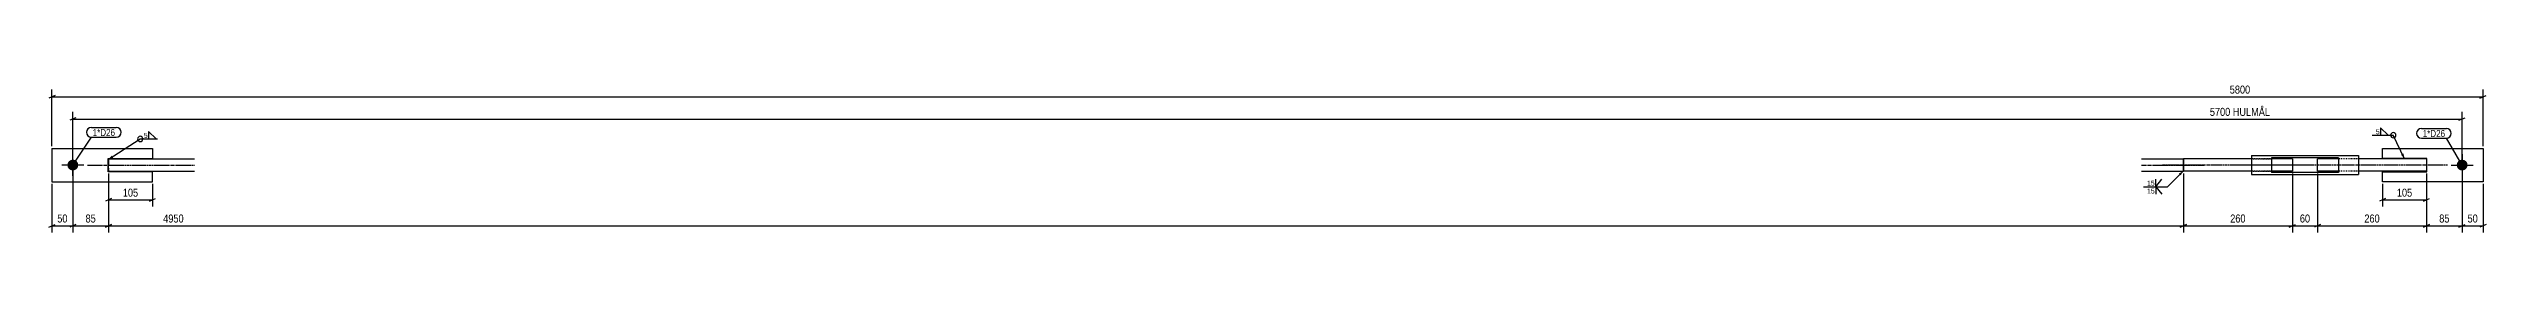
# Model space of a CAD drawing. Header units: millimetres. Extents: x 12 to 17908, y -28 to 368.
# Drawn here: x 12093 to 17908, y 12 to 368 of the extents above; entities that cross this region are included whole.
import ezdxf

# ---------------------------------------------------------------- set-up
doc = ezdxf.new("R2010")
doc.units = ezdxf.units.MM
doc.linetypes.add('DXK_LINE_DOT2', pattern=[3.9198, 1.9599, -1.9599])
doc.linetypes.add('DXK_LINE_DOT3', pattern=[5.9187, 2.979, -0.9799, 0.9799, -0.9799])
for name, color, linetype in [('MÅLSÆTNING', 7, 'Continuous'), ('STÅL', 7, 'Continuous'), ('TEKST', 7, 'Continuous')]:
    doc.layers.add(name, color=color, linetype=linetype)
doc.styles.add('Arial Narrow', font='ARIALN.TTF', dxfattribs={"height": 0.2})

msp = doc.modelspace()

# ---------------------------------------------------------------- hatches: boundary and pattern name
at = {"layer": 'STÅL', "linetype": 'Continuous'}
for points in [[(12150.9, 160.2, -1), (12150.9, 186.2, -1)], [(17850.5, 186.2, -1), (17850.5, 160.2, -1)]]:
    msp.add_hatch(color=96, dxfattribs=at).paths.add_polyline_path(points)
at = {"layer": 'TEKST', "linetype": 'Continuous'}
for points in [[(12247.1, 190.3), (12234.9, 186.2), (12243.7, 195.6)], [(17710.5, 200.8), (17713, 188.2), (17704.8, 198.1)], [(17174.5, 152.5), (17185.5, 159.2), (17178.9, 148.1)]]:
    msp.add_hatch(color=3, dxfattribs=at).paths.add_polyline_path(points)

# ---------------------------------------------------------------- linework, layer by layer
at = {"layer": 'MÅLSÆTNING', "color": 7, "linetype": 'Continuous'}
for p, q in [((12100.9, 218.2), (12100.9, 354.2)), ((17900.5, 218.2), (17900.5, 354.2)), ((12108.4, 339.4), (12093.4, 333.4)), ((12150.9, 178.2), (12150.9, 300.9)), ((17850.5, 178.2), (17850.5, 300.9)), ((17893, 333.4), (17908, 339.4)), ((12158.4, 286.2), (12143.4, 280.2)), ((12150.9, 283.2), (17850.5, 283.2)), ((17843, 280.2), (17858, 286.2)), ((12100.9, 128.2), (12100.9, 12)), ((12150.9, 168.2), (12150.9, 12)), ((12235.9, 153.2), (12235.9, 12)), ((12235.9, 153.2), (12235.9, 12)), ((17185.5, 153.2), (17185.5, 12)), ((17185.5, 153.2), (17185.5, 12)), ((17445.5, 153.2), (17445.5, 12)), ((17445.5, 153.2), (17445.5, 12)), ((17505.5, 153.2), (17505.5, 12)), ((17765.5, 153.2), (17765.5, 12)), ((17850.5, 168.2), (17850.5, 12)), ((17900.5, 128.2), (17900.5, 12)), ((12235.9, 89.9), (12340.9, 89.9)), ((17660.5, 89.9), (17765.5, 89.9)), ((12093.4, 25), (12108.4, 31)), ((12158.4, 31), (12143.4, 25)), ((12150.9, 28), (12235.9, 28)), ((12243.4, 31), (12228.4, 25)), ((12228.4, 25), (12243.4, 31)), ((12235.9, 28), (17185.5, 28)), ((17193, 31), (17178, 25)), ((17178, 25), (17193, 31)), ((17185.5, 28), (17445.5, 28)), ((17438, 25), (17453, 31)), ((17438, 25), (17453, 31)), ((17445.5, 28), (17505.5, 28)), ((17513, 31), (17498, 25)), ((17773, 31), (17758, 25)), ((17843, 25), (17858, 31)), ((17850.5, 28), (17900.5, 28)), ((17908, 31), (17893, 25))]:
    msp.add_line(p, q, dxfattribs=at)
at = {"layer": 'STÅL', "color": 2, "linetype": 'Continuous'}
for p, q in [((12100.9, 213.2), (12100.9, 133.2)), ((12100.9, 213.2), (12340.9, 213.2)), ((12234.9, 157.2), (12234.9, 189.2)), ((12234.9, 189.2), (12340.9, 189.2)), ((12235.9, 188.2), (12440.9, 188.2)), ((12235.9, 188.2), (12235.9, 173.2)), ((12340.9, 213.2), (12340.9, 189.2)), ((17085.5, 188.2), (17185.5, 188.2)), ((17348, 188.2), (17185.5, 188.2)), ((17185.5, 158.2), (17185.5, 188.2)), ((17185.5, 188.2), (17185.5, 186.2)), ((17185.5, 186.2), (17185.5, 158.2)), ((17348, 195.7), (17603, 195.7)), ((17348, 195.7), (17348, 150.7)), ((17395.5, 190.7), (17395.5, 173.2)), ((17555.5, 190.7), (17395.5, 190.7)), ((17445.5, 188.2), (17395.5, 188.2)), ((17445.5, 188.2), (17445.5, 160.2)), ((17555.5, 188.2), (17505.5, 188.2)), ((17505.5, 158.2), (17505.5, 188.2)), ((17555.5, 190.7), (17555.5, 155.7)), ((17603, 195.7), (17603, 150.7)), ((17765.5, 188.2), (17603, 188.2)), ((17660.5, 189.2), (17660.5, 213.2)), ((17660.5, 213.2), (17900.5, 213.2)), ((17766.5, 189.2), (17660.5, 189.2)), ((17765.5, 188.2), (17765.5, 158.2)), ((17766.5, 157.2), (17766.5, 189.2)), ((17900.5, 213.2), (17900.5, 133.2)), ((12100.9, 133.2), (12340.9, 133.2)), ((12340.9, 157.2), (12234.9, 157.2)), ((12235.9, 165.7), (12235.9, 173.2)), ((12235.9, 158.2), (12235.9, 165.7)), ((12235.9, 158.2), (12440.9, 158.2)), ((12340.9, 133.2), (12340.9, 157.2)), ((17085.5, 158.2), (17185.5, 158.2)), ((17348, 158.2), (17185.5, 158.2)), ((17348, 150.7), (17603, 150.7)), ((17395.5, 173.2), (17395.5, 155.7)), ((17445.5, 158.2), (17395.5, 158.2)), ((17555.5, 155.7), (17395.5, 155.7)), ((17445.5, 160.2), (17445.5, 158.2)), ((17555.5, 158.2), (17505.5, 158.2)), ((17765.5, 158.2), (17603, 158.2)), ((17660.5, 133.2), (17660.5, 157.2)), ((17660.5, 157.2), (17766.5, 157.2)), ((17900.5, 133.2), (17660.5, 133.2))]:
    msp.add_line(p, q, dxfattribs=at)
at = {"layer": 'STÅL', "color": 96, "linetype": 'Continuous'}
for p, q in [((12150.9, 147.2), (12150.9, 199.2)), ((17850.5, 199.2), (17850.5, 147.2)), ((12176.9, 173.2), (12124.9, 173.2)), ((17824.5, 173.2), (17876.5, 173.2))]:
    msp.add_line(p, q, dxfattribs=at)
at = {"layer": 'STÅL', "color": 7, "linetype": 'DXK_LINE_DOT2'}
for p, q in [((17395.5, 188.2), (17348, 188.2)), ((17348, 188.2), (17395.5, 188.2)), ((17603, 188.2), (17555.5, 188.2)), ((12235.9, 165.7), (12235.9, 160.2)), ((17395.5, 158.2), (17348, 158.2)), ((17348, 158.2), (17395.5, 158.2)), ((17603, 158.2), (17555.5, 158.2))]:
    msp.add_line(p, q, dxfattribs=at)
at = {"layer": 'STÅL', "color": 7, "linetype": 'DXK_LINE_DOT3'}
for p, q in [((12185.9, 173.2), (12440.9, 173.2)), ((17085.5, 173.2), (17235.5, 173.2)), ((17495.5, 173.2), (17135.5, 173.2)), ((17455.5, 173.2), (17298, 173.2)), ((17815.5, 173.2), (17455.5, 173.2))]:
    msp.add_line(p, q, dxfattribs=at)
at = {"layer": 'TEKST', "color": 3, "linetype": 'Continuous'}
for p, q in [((17713, 188.2), (17686.2, 244.5)), ((17185.5, 159.2), (17148, 121.5))]:
    msp.add_line(p, q, dxfattribs=at)
msp.add_arc((17686.2, 244.5), 6.25, 270, 90, dxfattribs=at)

# ---------------------------------------------------------------- next in the draw order: wipeouts: each hides what was drawn before it
at = {"color": 0}
for points, layer in [([(17396.4, 286.9), (17396.4, 314.9), (17244.7, 314.9), (17244.7, 286.9)], 'MÅLSÆTNING'), ([(12209.6, 31.8), (12209.6, 59.8), (12177.2, 59.8), (12177.2, 31.8)], 'MÅLSÆTNING'), ([(12419.3, 31.8), (12419.3, 59.8), (12362.5, 59.8), (12362.5, 31.8)], 'MÅLSÆTNING'), ([(17337.8, 31.8), (17337.8, 59.8), (17293.3, 59.8), (17293.3, 31.8)], 'MÅLSÆTNING'), ([(17491.7, 31.8), (17491.7, 59.8), (17459.4, 59.8), (17459.4, 31.8)], 'MÅLSÆTNING'), ([(17891.7, 31.8), (17891.7, 59.8), (17859.4, 59.8), (17859.4, 31.8)], 'MÅLSÆTNING'), ([(12329, 237.2), (12329, 251.7), (12319.4, 251.7), (12319.4, 237.2)], 'TEKST'), ([(17653.5, 246), (17653.5, 260.5), (17643.9, 260.5), (17643.9, 246)], 'TEKST'), ([(17809.9, 240.3), (17809.9, 257.8), (17756.6, 257.8), (17756.6, 240.3)], 'TEKST'), ([(17115.2, 123), (17115.2, 137.5), (17098, 137.5), (17098, 123)], 'TEKST')]:
    msp.add_wipeout(points, dxfattribs=at).dxf.layer = layer

# ---------------------------------------------------------------- next in the draw order: linework, layer by layer
at = {"layer": 'MÅLSÆTNING', "color": 7, "linetype": 'Continuous'}
for p, q in [((12100.9, 336.4), (17900.5, 336.4)), ((12150.9, 168.2), (12150.9, 12)), ((12235.9, 153.2), (12235.9, 73.9)), ((12340.9, 128.2), (12340.9, 73.9)), ((17505.5, 153.2), (17505.5, 12)), ((17850.5, 168.2), (17850.5, 12)), ((12243.4, 92.9), (12228.4, 86.9)), ((12333.4, 86.9), (12348.4, 92.9)), ((12100.9, 28), (12150.9, 28)), ((12158.4, 31), (12143.4, 25)), ((17513, 31), (17498, 25)), ((17765.5, 28), (17850.5, 28)), ((17843, 25), (17858, 31))]:
    msp.add_line(p, q, dxfattribs=at)
at = {"layer": 'TEKST', "color": 3, "linetype": 'Continuous'}
for p, q in [((12234.9, 186.2), (12311.6, 235.7)), ((12311.6, 235.7), (12353, 235.7)), ((12349.4, 235.7), (12331.6, 253.6)), ((12331.6, 253.6), (12331.6, 235.7)), ((12331.6, 235.7), (12349.4, 235.7)), ((17636.1, 244.5), (17686.2, 244.5)), ((17673.9, 244.5), (17656.1, 262.3)), ((17656.1, 262.3), (17656.1, 244.5)), ((17656.1, 244.5), (17673.9, 244.5)), ((17119.6, 121.5), (17133.9, 139.3)), ((17119.6, 121.5), (17119.6, 139.3))]:
    msp.add_line(p, q, dxfattribs=at)
for centre, start, end in [((12311.6, 235.7), 90, 270), ((12311.6, 235.7), 270, 90), ((17686.2, 244.5), 90, 270)]:
    msp.add_arc(centre, 6.25, start, end, dxfattribs=at)

# ---------------------------------------------------------------- next in the draw order: texts
at = {"layer": 'MÅLSÆTNING', "color": 3, "style": 'Arial Narrow'}
for s, height, p in [('5700 HULMÅL', 19.089, (17248.7, 290.9)), ('85', 19.09, (12181.2, 35.8)), ('4950', 19.09, (12366.5, 35.8)), ('260', 19.09, (17297.3, 35.8)), ('60', 19.09, (17463.4, 35.8)), ('50', 19.09, (17863.4, 35.8))]:
    msp.add_text(s, height=height, dxfattribs=at).set_placement(p)
at = {"layer": 'TEKST', "color": 3, "style": 'Arial Narrow'}
for p in [(12320.4, 238.2), (17644.9, 247)]:
    msp.add_text('5', height=11.9, dxfattribs=at).set_placement(p)

# ---------------------------------------------------------------- next in the draw order: wipeouts: each hides what was drawn before it
at = {"color": 0}
msp.add_wipeout([(17809.9, 240.3), (17809.9, 257.8), (17756.6, 257.8), (17756.6, 240.3)], dxfattribs=at).dxf.layer = 'TEKST'

# ---------------------------------------------------------------- next in the draw order: linework, layer by layer
at = {"layer": 'TEKST', "color": 7, "linetype": 'Continuous'}
for p, q in [((17753.6, 260.8), (17812.9, 260.8)), ((17753.6, 237.3), (17812.9, 237.3)), ((17850.5, 173.2), (17812.9, 237.3))]:
    msp.add_line(p, q, dxfattribs=at)
for centre, start, end in [((17753.6, 249), 90, 270), ((17812.9, 249), 270, 90)]:
    msp.add_arc(centre, 11.7, start, end, dxfattribs=at)

# ---------------------------------------------------------------- next in the draw order: texts
at = {"layer": 'TEKST', "color": 3, "style": 'Arial Narrow'}
msp.add_text('1*D26', height=16.7, dxfattribs=at).set_placement((17756.6, 240.3))

# ---------------------------------------------------------------- next in the draw order: wipeouts: each hides what was drawn before it
at = {"color": 0}
for points, layer in [([(17348.9, 340.2), (17348.9, 368.2), (17292.2, 368.2), (17292.2, 340.2)], 'MÅLSÆTNING'), ([(12310.7, 93.6), (12310.7, 121.6), (12266.1, 121.6), (12266.1, 93.6)], 'MÅLSÆTNING'), ([(12142.1, 31.8), (12142.1, 59.8), (12109.7, 59.8), (12109.7, 31.8)], 'MÅLSÆTNING'), ([(17824.2, 31.8), (17824.2, 59.8), (17791.9, 59.8), (17791.9, 31.8)], 'MÅLSÆTNING'), ([(12251.6, 242.7), (12251.6, 260.2), (12198.3, 260.2), (12198.3, 242.7)], 'TEKST')]:
    msp.add_wipeout(points, dxfattribs=at).dxf.layer = layer
at = {"color": 0, "linetype": 'Continuous'}
msp.add_wipeout([(17115.2, 104.2), (17115.2, 118.7), (17098, 118.7), (17098, 104.2)], dxfattribs=at).dxf.layer = 'TEKST'

# ---------------------------------------------------------------- next in the draw order: linework, layer by layer
at = {"layer": 'MÅLSÆTNING', "color": 7, "linetype": 'Continuous'}
for p, q in [((17765.5, 153.2), (17765.5, 12)), ((17765.5, 153.2), (17765.5, 73.9)), ((17758, 86.9), (17773, 92.9)), ((17505.5, 28), (17765.5, 28)), ((17758, 25), (17773, 31))]:
    msp.add_line(p, q, dxfattribs=at)
at = {"layer": 'TEKST', "color": 3, "linetype": 'Continuous'}
for p, q in [((17090.2, 121.5), (17148, 121.5)), ((17119.6, 121.5), (17133.9, 103.6)), ((17119.6, 121.5), (17119.6, 103.6))]:
    msp.add_line(p, q, dxfattribs=at)

# ---------------------------------------------------------------- next in the draw order: texts
at = {"layer": 'MÅLSÆTNING', "color": 3, "style": 'Arial Narrow'}
for s, p in [('5800', (17296.2, 344.2)), ('105', (12270.1, 97.6)), ('50', (12113.7, 35.8)), ('85', (17795.9, 35.8))]:
    msp.add_text(s, height=19.09, dxfattribs=at).set_placement(p)
at = {"layer": 'TEKST', "color": 3, "style": 'Arial Narrow'}
msp.add_text('15', height=11.93, dxfattribs=at).set_placement((17099, 124))
at = {"layer": 'TEKST', "color": 3, "linetype": 'Continuous', "style": 'Arial Narrow'}
msp.add_text('15', height=11.93, dxfattribs=at).set_placement((17099, 105.2))

# ---------------------------------------------------------------- next in the draw order: wipeouts: each hides what was drawn before it
at = {"color": 0}
msp.add_wipeout([(12251.6, 242.7), (12251.6, 260.2), (12198.3, 260.2), (12198.3, 242.7)], dxfattribs=at).dxf.layer = 'TEKST'

# ---------------------------------------------------------------- next in the draw order: linework, layer by layer
at = {"layer": 'TEKST', "color": 7, "linetype": 'Continuous'}
for p, q in [((12150.9, 173.2), (12195.3, 239.7)), ((12195.3, 263.2), (12254.6, 263.2)), ((12195.3, 239.7), (12254.6, 239.7))]:
    msp.add_line(p, q, dxfattribs=at)
for centre, radius, start, end in [((12195.3, 251.5), 11.7, 90, 270), ((12254.6, 251.5), 11.8, 270, 90)]:
    msp.add_arc(centre, radius, start, end, dxfattribs=at)

# ---------------------------------------------------------------- next in the draw order: texts
at = {"layer": 'TEKST', "color": 3, "style": 'Arial Narrow'}
msp.add_text('1*D26', height=16.7, dxfattribs=at).set_placement((12198.3, 242.7))

# ---------------------------------------------------------------- next in the draw order: wipeouts: each hides what was drawn before it
at = {"color": 0}
msp.add_wipeout([(17657.8, 31.8), (17657.8, 59.8), (17613.3, 59.8), (17613.3, 31.8)], dxfattribs=at).dxf.layer = 'MÅLSÆTNING'

# ---------------------------------------------------------------- next in the draw order: linework, layer by layer
at = {"layer": 'MÅLSÆTNING', "color": 7, "linetype": 'Continuous'}
for p, q in [((17660.5, 128.2), (17660.5, 73.9)), ((17668, 92.9), (17653, 86.9))]:
    msp.add_line(p, q, dxfattribs=at)

# ---------------------------------------------------------------- next in the draw order: texts
at = {"layer": 'MÅLSÆTNING', "color": 3, "style": 'Arial Narrow'}
msp.add_text('260', height=19.09, dxfattribs=at).set_placement((17617.3, 35.8))

# ---------------------------------------------------------------- next in the draw order: wipeouts: each hides what was drawn before it
at = {"color": 0}
msp.add_wipeout([(17735.3, 93.6), (17735.3, 121.6), (17690.8, 121.6), (17690.8, 93.6)], dxfattribs=at).dxf.layer = 'MÅLSÆTNING'

# ---------------------------------------------------------------- next in the draw order: texts
at = {"layer": 'MÅLSÆTNING', "color": 3, "style": 'Arial Narrow'}
msp.add_text('105', height=19.09, dxfattribs=at).set_placement((17694.8, 97.6))

doc.saveas('drawing.dxf')
